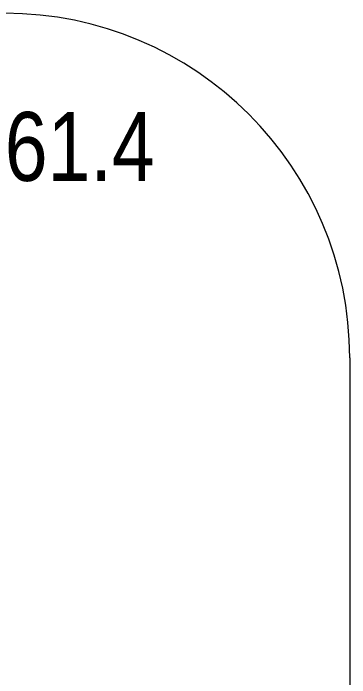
# Model space of a CAD drawing. Header units: millimetres. Extents: x -3041 to 2447, y -2670 to 2376.
# Drawn here: x 984 to 2447, y -518 to 2376 of the extents above; entities that cross this region are included whole.
import ezdxf

# ---------------------------------------------------------------- set-up
doc = ezdxf.new("R2010")
doc.units = ezdxf.units.MM
for name, color, linetype in [('DIKOM_АРТИКУЛ', 7, 'Continuous'), ('DIKOM_ЗОНА', 80, 'Continuous'), ('DIKOM_РАЗМЕР_ЗОНА', 7, 'Continuous')]:
    doc.layers.add(name, color=color, linetype=linetype)
doc.styles.add('style1', font='arial.ttf', dxfattribs={"width": 0.8})
doc.dimstyles.new('1-50', dxfattribs={"dimtxt": 300, "dimasz": 200, "dimexe": 100, "dimexo": 0, "dimgap": 100, "dimtad": 1, "dimdec": 0, "dimtxsty": 'style1', "dimcen": 0, "dimclrd": 7, "dimclre": 7, "dimadec": 1, "dimazin": 2, "dimtfac": 1, "dimtdec": 0, "dimtmove": 0, "dimatfit": 3, "dimfxl": 0, "dimlwd": 25, "dimlwe": 18, "dimarcsym": 0})

# ---------------------------------------------------------------- blocks, each defined once
blk = doc.blocks.new('*D1')
at = {"layer": 'Defpoints', "color": 0, "transparency": 16777216}
for p in [(-2252.5, 10.2), (2447.5, 10.2), (2447.5, -2570.5)]:
    blk.add_point(p, dxfattribs=at)
at = {"layer": 'DIKOM_РАЗМЕР_ЗОНА', "color": 7, "lineweight": 18, "transparency": 16777216}
for p, q in [((-2252.5, 10.2), (-2252.5, -2670.5)), ((2447.5, 10.2), (2447.5, -2670.5))]:
    blk.add_line(p, q, dxfattribs=at)
at = {"layer": 'DIKOM_РАЗМЕР_ЗОНА', "color": 7, "lineweight": 25, "transparency": 16777216}
blk.add_line((-2052.5, -2570.5), (2247.5, -2570.5), dxfattribs=at)
at = {"layer": 'DIKOM_РАЗМЕР_ЗОНА', "color": 7, "transparency": 16777216}
for points in [[(-2052.5, -2537.2), (-2052.5, -2603.8), (-2252.5, -2570.5)], [(2247.5, -2537.2), (2247.5, -2603.8), (2447.5, -2570.5)]]:
    blk.add_solid(points, dxfattribs=at)
at = {"layer": 'DIKOM_РАЗМЕР_ЗОНА', "color": 0, "transparency": 16777216, "insert": (97.5, -2317.3), "char_height": 300, "attachment_point": 5, "style": 'style1'}
blk.add_mtext('4700', dxfattribs=at)

msp = doc.modelspace()

# ---------------------------------------------------------------- linework, layer by layer
at = {"layer": 'DIKOM_ЗОНА', "color": 3, "lineweight": 15}
msp.add_line((2447.5, 875.7), (2447.5, -524.3), dxfattribs=at)
msp.add_arc((947.5, 875.7), 1500, 0, 90, dxfattribs=at)

# ---------------------------------------------------------------- texts
at = {"layer": 'DIKOM_АРТИКУЛ', "color": 7, "linetype": 'Continuous', "lineweight": 15, "insert": (72.6, 1945.7), "char_height": 300, "width": 1667.537, "attachment_point": 1, "style": 'style1'}
msp.add_mtext('{\\fArial|b0|i0|c204|p34;СП}-1.{\\fArial|b0|i0|c204|p34;61.4}', dxfattribs=at)

# ---------------------------------------------------------------- dimensions: what is measured, and where the dimension line sits
at = {"layer": 'DIKOM_РАЗМЕР_ЗОНА'}
dim = msp.add_linear_dim(base=(2447.5, -2570.5), p1=(-2252.5, 10.2), p2=(2447.5, 10.2), dimstyle='1-50', dxfattribs=at)
dim.commit()
dim.dimension.update_dxf_attribs({"geometry": '*D1', "text_midpoint": (97.5, -2570.5), "dimtype": 160})

doc.saveas('drawing.dxf')
